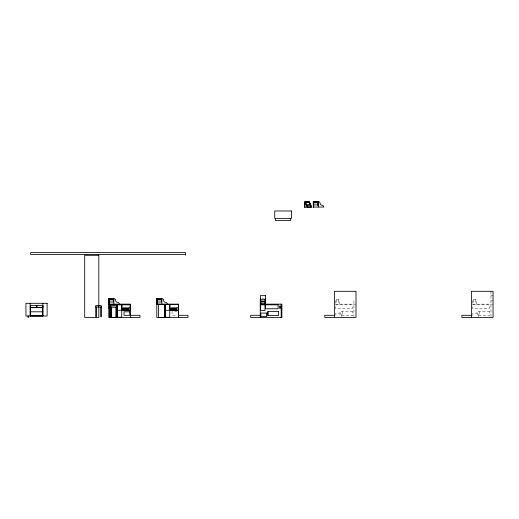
<?xml version="1.0" encoding="UTF-8"?>
<svg xmlns="http://www.w3.org/2000/svg" width="519" height="519" viewBox="0 0 519 519"><rect width="100%" height="100%" fill="white"/><g stroke="black" fill="none" stroke-linecap="round" stroke-linejoin="round"><path stroke-width="0.39" stroke-dasharray="2.6 1.95" d="M490.961 295.512L493.05 295.512M261.758 298.691L264.755 298.691M490.961 300.877L493.05 300.877M335.157 304.147L355.995 304.147M472.212 304.147L493.05 304.147M177.05 311.796L172.049 311.796L172.049 315.325L177.05 315.325M490.961 291.302L490.961 316.635M479.361 311.582L479.361 315.533M478.628 316.596L478.628 313.067L472.919 313.067L472.919 316.596M476.202 304.147L476.202 299.612L472.653 299.612L472.653 304.147M475.488 299.612L475.488 304.147M473.36 299.612L473.36 304.147M353.906 300.877L353.906 316.635M342.306 311.582L342.306 315.533M341.573 316.596L341.573 313.067L335.864 313.067L335.864 316.596M339.147 304.147L339.147 299.612L335.598 299.612L335.598 304.147M338.433 299.612L338.433 304.147M336.306 299.612L336.306 304.147M352.206 304.835L335.689 304.835L335.689 308.786L352.206 308.786L352.206 304.835M489.261 304.835L472.744 304.835L472.744 308.786L489.261 308.786L489.261 304.835M352.751 311.582L340.049 311.582L340.049 315.533L352.751 315.533L352.751 311.582M489.806 311.582L477.104 311.582L477.104 315.533L489.806 315.533L489.806 311.582"/><path stroke-width="0.78" d="M305.276 201.995L306.372 204.765L305.276 201.995L309.188 201.995L310.284 204.765L309.188 201.995M178.406 304.147L178.406 317.414L178.406 304.147L156.783 304.147L164.971 304.523L164.971 317.369L158.613 317.369L158.613 304.523M318.381 201.593L313.268 201.593L313.294 207.049L323.785 207.049A1.823 1.823 0 0 0 321.962 205.226A1.823 1.823 0 0 1 320.145 203.403A1.823 1.823 0 0 0 318.322 201.586L318.381 207.049M313.69 202.092L317.816 202.092L317.816 205.589M305.172 202.189L309.084 202.189M313.69 202.76L317.816 202.76M306.476 204.577L310.388 204.577M313.69 204.914L317.816 204.914M306.988 206.938L311.374 206.938L310.654 205.388L306.988 205.388L307.709 206.938M304.789 207.172L311.887 207.172L309.337 201.716L304.789 201.716L304.763 207.172L304.789 201.716L307.339 207.172M185.633 254.459L30.634 254.459L30.634 252.623L185.633 252.623L185.633 255.303M119.299 304.147A1.823 1.823 0 0 0 117.476 302.324A1.823 1.823 0 0 1 115.653 300.507A1.823 1.823 0 0 0 113.836 298.685L108.782 298.691L108.782 317.414L139.974 317.414L139.974 315.299L130.399 315.299M156.783 298.691L161.896 298.691A1.823 1.823 0 0 1 163.66 300.507A1.823 1.823 0 0 0 165.477 302.324A1.823 1.823 0 0 1 167.3 304.147M109.204 299.191L113.33 299.191L113.33 302.019L109.204 302.019M109.204 299.865L113.33 299.865M157.205 299.865L161.331 299.865M108.782 304.147L130.399 304.147L130.399 317.414M260.253 304.147L281.875 304.147L281.875 317.414L250.677 317.414L250.677 315.299L260.253 315.299M169.739 304.549L165.217 304.549L165.217 317.258L169.739 317.258M178.166 304.549L169.888 304.549L169.888 310.2L178.166 310.2M108.782 304.854L130.399 304.854M30.186 305.419L42.889 305.419L42.876 307.54L30.186 307.54M281.875 306.171L279.332 306.171L279.332 308.15L281.875 308.15M108.782 306.742L110.476 306.742L110.476 308.15L108.782 308.15M95.736 307.021L101.38 307.021M110.923 307.254L116.567 307.254M129.192 307.864L130.035 307.864M177.193 307.864L178.043 307.864M129.121 307.942L128.277 307.942L128.277 310.2M177.128 307.942L176.278 307.942L176.278 310.2M129.192 310.122L130.035 310.122M177.193 310.122L178.043 310.122M117.216 310.265L121.731 310.265M165.217 310.265L169.739 310.265M30.186 311.809L42.889 311.809M178.406 315.299L187.982 315.299L187.982 317.414L156.783 317.414L156.809 298.691M334.379 315.299L324.797 315.299L324.797 317.414L355.995 317.414L355.995 291.302L334.379 291.302L334.379 317.414M471.427 315.299L461.852 315.299L461.852 317.414L493.05 317.414L493.05 291.302L471.427 291.302L471.427 317.414M30.186 315.902L42.889 315.902M313.703 201.593L313.703 207.049M313.619 201.593L313.547 207.049L313.476 201.593M313.32 201.593L313.411 207.049M310.654 205.388L310.654 206.938M290.685 218.46L290.685 220.439L275.44 220.439L275.44 218.46M281.168 304.147L281.168 306.489M281.168 308.052L281.168 317.414M268.18 311.582L268.18 315.533M265.507 298.691L265.507 304.147M264.93 299.807L264.93 301.208L260.836 301.208L260.836 299.807M260.253 298.691L260.253 317.414M176.103 310.2L176.103 307.942L175.26 307.942L175.26 310.2M174.877 310.2L174.877 307.942L174.027 307.942L174.027 310.2M173.891 310.2L173.891 307.942L173.048 307.942L173.048 310.2M172.73 310.2L172.73 307.942L171.886 307.942L171.886 310.2M171.568 310.2L171.568 307.942L170.725 307.942L170.725 310.2M169.739 304.147L169.739 317.414M164.828 304.147L164.828 317.414M161.837 298.685L161.896 304.147M156.991 298.691L156.991 304.147M156.881 298.691L156.933 304.147M128.102 310.2L128.102 307.942L127.252 307.942L127.252 310.2M126.87 310.2L126.87 307.942L126.026 307.942L126.026 310.2M125.89 310.2L125.89 307.942L125.04 307.942L125.04 310.2M124.729 310.2L124.729 307.942L123.879 307.942L123.879 310.2M123.567 310.2L123.567 307.942L122.718 307.942L122.718 310.2M116.82 304.523L116.82 317.369M115.867 307.254L115.867 316.992L116.567 316.992L116.567 305.84L110.923 305.84L110.923 316.992L111.63 316.992L111.63 307.254M113.836 298.685L113.895 304.147M109.483 304.147L109.483 317.414M109.217 298.691L109.217 304.147M109.133 298.691L109.133 304.147M109.055 298.691L108.984 304.147M108.873 298.691L108.925 304.147M100.68 307.021L100.68 316.759L101.38 316.759L101.38 305.607L95.736 305.607L95.736 316.759L96.443 316.759L96.443 307.021M42.889 303.297L42.889 316.006M42.772 305.509L42.772 307.443M36.901 305.509L36.901 307.443M36.797 305.412L36.797 307.54M36.395 305.412L36.395 307.54M30.42 305.509L30.42 307.443M30.323 305.412L30.323 307.54M30.186 303.297L30.186 316.006M28.59 316.006L28.59 317.414L28.026 317.414L28.026 316.006M291.393 210.98L274.726 210.98L274.726 218.46L291.393 218.46L291.393 210.98M98.818 255.303L84.701 255.303L84.701 317.414L98.818 317.414L98.818 255.303M265.54 295.674L260.395 295.674L260.395 299.768L265.54 299.768L265.54 295.674M161.331 299.191L157.205 299.191L157.205 302.019L161.331 302.019L161.331 299.191M264.807 301.954L260.999 301.954L261.057 303.868L264.865 303.868L264.807 301.954M47.125 303.297L25.95 303.297L25.95 316.006L47.125 316.006L47.125 303.297M116.963 304.523L110.612 304.523L110.612 317.369L116.963 317.369L116.963 304.523M121.731 304.549L117.216 304.549L117.216 317.258L121.731 317.258L121.731 304.549M130.165 304.549L121.887 304.549L121.887 310.2L130.165 310.2L130.165 304.549M264.969 304.835L260.57 304.835L260.57 310.479L264.969 310.479L264.969 304.835M278.087 304.835L265.572 304.835L265.572 308.786L278.087 308.786L278.087 304.835M281.136 307.021L280.455 307.021L280.455 307.443L281.136 307.443L281.136 307.021M109.918 307.306L109.23 307.306L109.23 307.728L109.918 307.728L109.918 307.306M42.766 307.663L30.31 307.663L30.31 315.76L42.746 315.76L42.766 307.663M278.632 311.582L267.616 311.582L267.616 315.533L278.632 315.533L278.632 311.582M129.756 311.796L124.047 311.796L124.047 315.325L129.756 315.325L129.756 311.796M266.604 313.067L260.895 313.067L260.895 316.596L266.604 316.596L266.604 313.067"/></g></svg>
